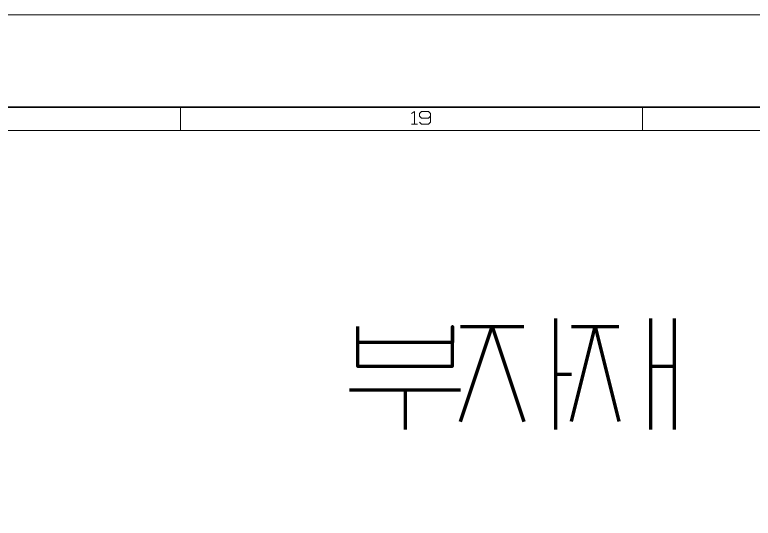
# Model space of a CAD drawing. Header units: millimetres. Extents: x 0 to 174, y 0 to 33.
# Drawn here: x 70.24 to 76.53, y 28.82 to 33.11 of the extents above; entities that cross this region are included whole.
import ezdxf

# ---------------------------------------------------------------- set-up
doc = ezdxf.new("R2010")
doc.units = ezdxf.units.MM
doc.layers.add('PDF2_형상', color=157, linetype='Continuous', true_color=0x405f80)

msp = doc.modelspace()

# ---------------------------------------------------------------- linework, layer by layer
at = {"layer": 'PDF2_형상', "color": 7, "lineweight": 13}
for points in [[(0, 0), (0, 33.1103), (173.6221, 33.1103), (173.6221, 0)], [(0.9843, 0.9843), (0.9843, 32.126), (172.6378, 32.126), (172.6378, 0.9843)]]:
    msp.add_lwpolyline(points, close=True, dxfattribs=at)
at = {"layer": 'PDF2_형상', "color": 7, "lineweight": 35}
msp.add_lwpolyline([(0.7874, 0.7874), (0.7874, 32.3228), (172.8346, 32.3228), (172.8346, 0.7874)], close=True, dxfattribs=at)
at = {"layer": 'PDF2_형상', "color": 7, "lineweight": 13}
for points in [[(71.6536, 32.126), (71.6536, 32.3228)], [(73.6221, 32.2708), (73.6474, 32.2876), (73.6474, 32.1781)], [(73.7832, 32.2456), (73.7662, 32.2286), (73.7072, 32.2286), (73.6904, 32.2456), (73.6904, 32.2708), (73.7072, 32.2876), (73.7662, 32.2876), (73.7832, 32.2708), (73.7832, 32.1949), (73.7662, 32.1781), (73.7072, 32.1781), (73.6904, 32.1949)], [(75.5906, 32.126), (75.5906, 32.3228)], [(73.6221, 32.1781), (73.6726, 32.1781)]]:
    msp.add_lwpolyline(points, dxfattribs=at)
at = {"layer": 'PDF2_형상', "color": 7, "lineweight": 70}
for points in [[(74.8501, 30.5221), (74.8501, 29.5772)], [(75.6601, 30.5221), (75.6601, 29.5772)], [(75.8625, 30.5221), (75.8625, 29.5772)], [(73.1629, 30.4546), (73.1629, 30.1171), (73.9728, 30.1171), (73.9728, 30.4546), (73.9728, 30.3196), (73.1629, 30.3196)], [(74.0403, 30.4546), (74.5803, 30.4546)], [(74.0403, 29.6447), (74.3103, 30.4546), (74.5803, 29.6447)], [(74.9851, 30.4546), (75.3901, 30.4546)], [(74.9851, 29.6447), (75.1876, 30.4546), (75.3901, 29.6447)], [(75.6601, 30.1171), (75.8625, 30.1171)], [(74.8501, 30.0496), (74.9851, 30.0496)], [(73.0954, 29.9146), (74.0403, 29.9146)], [(73.5679, 29.9146), (73.5679, 29.5772)]]:
    msp.add_lwpolyline(points, dxfattribs=at)

doc.saveas('drawing.dxf')
